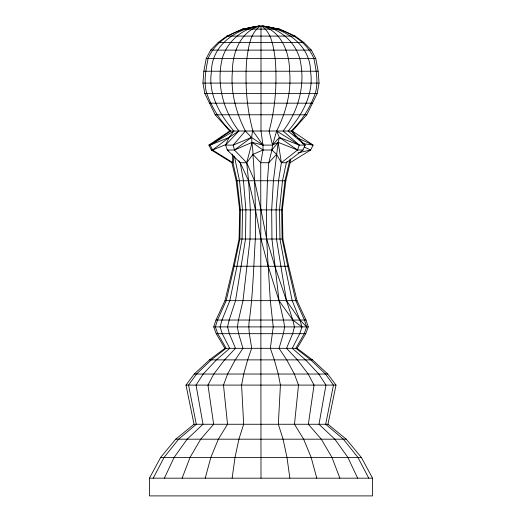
<?xml version="1.0" encoding="UTF-8"?>
<svg xmlns="http://www.w3.org/2000/svg" width="522" height="522" viewBox="0 0 522 522"><rect width="100%" height="100%" fill="white"/><g stroke="black" fill="none" stroke-linecap="round" stroke-linejoin="round"><path stroke-width="0.78" d="M224.897 348.318L216.232 333.682L213.726 326.896L215.984 320.038L224.989 300.659L233.269 266.246L239.096 239.024L239.65 209.89L236.179 180.756L231.898 162.733L211.351 150.016L208.891 145.096L229.7 131.015L292.3 131.015L313.109 145.096L310.649 150.016L290.101 162.733L285.821 180.756L282.35 209.89L282.904 239.024L288.731 266.246L297.011 300.659L306.016 320.038L308.274 326.896L305.768 333.682L297.103 348.318L224.897 348.318L209.505 359.88L194.236 374.039L185.989 385.092L194.027 424.262L175.725 439.191L160.672 457.396L149.442 478.178L149.442 495.9L372.558 495.9L372.558 478.178L361.328 457.396L346.275 439.191L327.973 424.262L194.027 424.262M229.7 131.015L215.195 114.775L204.813 93.503L202.934 83.089L203.854 71.227L206.21 58.594L210.634 50.119L218.196 42.419L226.874 36.09L242.28 29.101L258.938 26.1L263.062 26.1L279.72 29.101L295.126 36.09L303.804 42.419L311.366 50.119L315.79 58.594L318.146 71.227L319.066 83.089L317.187 93.503L306.805 114.775L292.3 131.015L296.144 136.81M290.101 162.733L290.545 158.936M262.031 26.1C281.391 30.974 289.671 53.029 289.573 71.227C291.583 91.905 285.873 112.654 276.653 131.015L279.414 137.449L278.18 142.369L273.411 180.756L271.675 209.89L271.955 239.024L279.009 300.659L283.511 320.038L284.634 326.896L283.381 333.682L279.048 348.318L286.748 359.88L294.382 374.039L298.506 385.092L294.486 424.262L303.641 439.191L311.164 457.396L316.782 478.178M153.24 478.178L164.091 457.396L178.628 439.191L196.305 424.262L188.546 385.092L196.513 374.039L211.26 359.88L226.13 348.318L217.759 333.682L215.338 326.896L217.517 320.038L226.215 300.659L234.215 266.246L239.839 239.024L240.381 209.89L237.027 180.756L232.956 162.733L233.836 155.895M289.873 478.178L286.969 457.396L283.074 439.191L278.337 424.262L280.412 385.092L278.278 374.039L274.331 359.88L270.344 348.318L273.234 326.896L270.324 300.659L268.178 266.246L266.67 239.024L266.527 209.89L267.427 180.756L268.791 162.733L271.91 150.016L272.543 145.096L276.653 131.015L299.269 145.096L305.122 145.096L302.995 150.016L286.337 162.733L281.391 162.733L276.569 154.381L271.91 150.016L263.01 150.016L252.942 154.381L246.684 162.733L248.589 180.756L250.325 209.89L250.045 239.024L242.991 300.659L238.489 320.038L237.366 326.896L238.619 333.682L242.952 348.318L235.252 359.88L227.618 374.039L223.494 385.092L227.514 424.262L218.359 439.191L210.836 457.396L205.218 478.178M232.127 478.178L235.03 457.396L238.926 439.191L243.663 424.262L241.588 385.092L243.722 374.039L247.669 359.88L251.656 348.318C250.488 338.948 247.78 329.526 249.346 320.038C253.118 293.194 253.555 266.044 255.33 239.024C255.852 210.79 255.017 182.543 252.942 154.381C253.137 146.545 250.116 138.624 252.896 131.015C246.514 107.46 244.811 82.874 246.821 58.594C248.635 47.241 249.94 32.853 260.465 26.1M259.219 26.1C235.748 28.566 211.606 45.662 211.508 71.227C207.769 93.471 219.736 114.847 233.889 131.015L229.106 137.449L225.576 145.096L227.318 150.016L234.43 150.016L252.106 142.369L263.01 145.096L272.543 145.096L278.18 142.369L281.391 162.733L278.552 180.756L276.092 209.89L276.49 239.024L286.467 300.659L292.835 320.038L294.428 326.896L292.653 333.682L286.526 348.318L297.416 359.88L308.208 374.039L314.042 385.092L308.358 424.262L321.298 439.191L331.946 457.396L339.887 478.178M261 26.1L261 131.015L263.01 145.096L263.01 150.016L260.732 162.733L261 478.178M327.973 424.262L336.011 385.092L327.764 374.039L312.495 359.88L297.103 348.318M289.821 159.81L284.973 180.756L281.619 209.89L282.161 239.024L287.785 266.246L295.785 300.659L304.483 320.038L306.662 326.896L304.241 333.682L295.87 348.318L310.74 359.88L325.487 374.039L333.454 385.092L325.695 424.262L343.372 439.191L357.909 457.396L368.76 478.178M287.126 161.344L286.337 162.733L282.493 180.756L279.485 209.89L279.975 239.024L285.019 266.246L292.19 300.659L299.987 320.038L301.938 326.896L299.772 333.682L292.268 348.318L305.598 359.88L318.818 374.039L325.963 385.092L319.001 424.262L334.85 439.191L347.887 457.396L357.616 478.178M281.391 162.733L297.533 150.016L299.269 145.096L283.133 131.015C298.812 110.573 305.899 83.898 299.745 58.594C295.06 41.734 279.799 28.423 262.455 26.1M182.113 478.178L190.054 457.396L200.702 439.191L213.642 424.262L207.958 385.092L213.792 374.039L224.584 359.88L235.474 348.318L229.347 333.682L227.572 326.896L229.165 320.038L235.533 300.659L245.51 239.024L245.908 209.89L243.448 180.756L240.231 162.733L238.802 160.809M164.384 478.178L174.113 457.396L187.15 439.191L202.999 424.262L196.037 385.092L203.182 374.039L216.402 359.88L229.732 348.318L222.228 333.682L220.062 326.896L222.013 320.038L229.81 300.659L236.981 266.246L242.025 239.024L242.515 209.89L239.507 180.756L234.515 156.704M271.91 150.016L278.18 142.369L297.533 150.016L302.995 150.016M259.969 26.1C240.609 30.974 232.329 53.029 232.427 71.227C230.417 91.905 236.127 112.654 245.347 131.015L233.203 145.096L225.576 145.096L238.867 131.015C223.188 110.573 216.101 83.898 222.255 58.594C226.94 41.734 242.201 28.423 259.545 26.1M295.119 135.694L291.237 131.015C302.375 120.295 309.866 107.845 315.268 93.503C318.583 81.987 316.136 70.072 313.924 58.594C305.624 38.635 283.459 28.24 262.99 26.1M299.269 145.096L279.414 137.449L272.543 145.096L269.104 131.015C275.486 107.46 277.189 82.874 275.179 58.594C273.365 47.241 272.06 32.853 261.535 26.1M276.569 154.381L268.791 162.733L260.732 162.733L252.942 154.381M212.917 150.369L211.351 150.016L212.519 150.016L229.106 137.449L238.867 131.015M306.662 326.896L299.987 320.038L286.467 300.659L274.866 266.246L266.67 239.024L261 209.89L254.573 180.756L246.684 162.733L234.43 150.016L251.467 137.449L263.01 145.096L252.896 131.015M211.045 144.105L208.891 145.096L210.144 145.096L230.763 131.015C219.625 120.295 212.134 107.845 206.732 93.503C203.417 81.987 205.864 70.072 208.076 58.594C216.376 38.635 238.541 28.24 259.01 26.1M232.231 154.12L232.956 162.733L212.519 150.016L210.144 145.096L233.889 131.015M212.519 150.016L226 144.509M210.144 145.096L229.106 137.449M298.127 152.809L310.649 150.016L304.209 147.028M242.28 29.101L279.72 29.101M226.874 36.09L295.126 36.09M218.196 42.419L303.804 42.419M210.634 50.119L311.366 50.119M206.21 58.594L315.79 58.594M203.854 71.227L318.146 71.227M202.934 83.089L319.066 83.089M204.813 93.503L317.187 93.503M209.244 103.18L312.756 103.18M215.195 114.775L306.805 114.775M231.898 162.733L232.956 162.733M228.656 150.891L227.318 150.016L240.231 162.733L246.684 162.733L252.106 142.369L263.01 150.016M236.179 180.756L285.821 180.756M239.65 209.89L282.35 209.89M239.096 239.024L282.904 239.024M233.269 266.246L288.731 266.246M224.989 300.659L297.011 300.659M215.984 320.038L306.016 320.038M213.726 326.896L308.274 326.896M216.232 333.682L305.768 333.682M209.505 359.88L312.495 359.88M194.236 374.039L327.764 374.039M185.989 385.092L336.011 385.092M175.725 439.191L346.275 439.191M160.672 457.396L361.328 457.396M149.442 478.178L372.558 478.178M302.864 143.622L313.109 145.096L297.292 137.782M262.781 26.1C286.252 28.566 310.394 45.662 310.492 71.227C314.231 93.471 302.264 114.847 288.111 131.015L305.122 145.096L291.237 131.015M279.414 137.449L297.533 150.016M301.938 326.896L292.835 320.038L279.009 300.659L268.178 266.246L261 239.024L255.473 209.89L248.589 180.756L240.231 162.733M301.703 142.043L305.122 145.096M245.347 131.015L251.467 137.449L233.203 145.096L234.43 150.016"/></g></svg>
